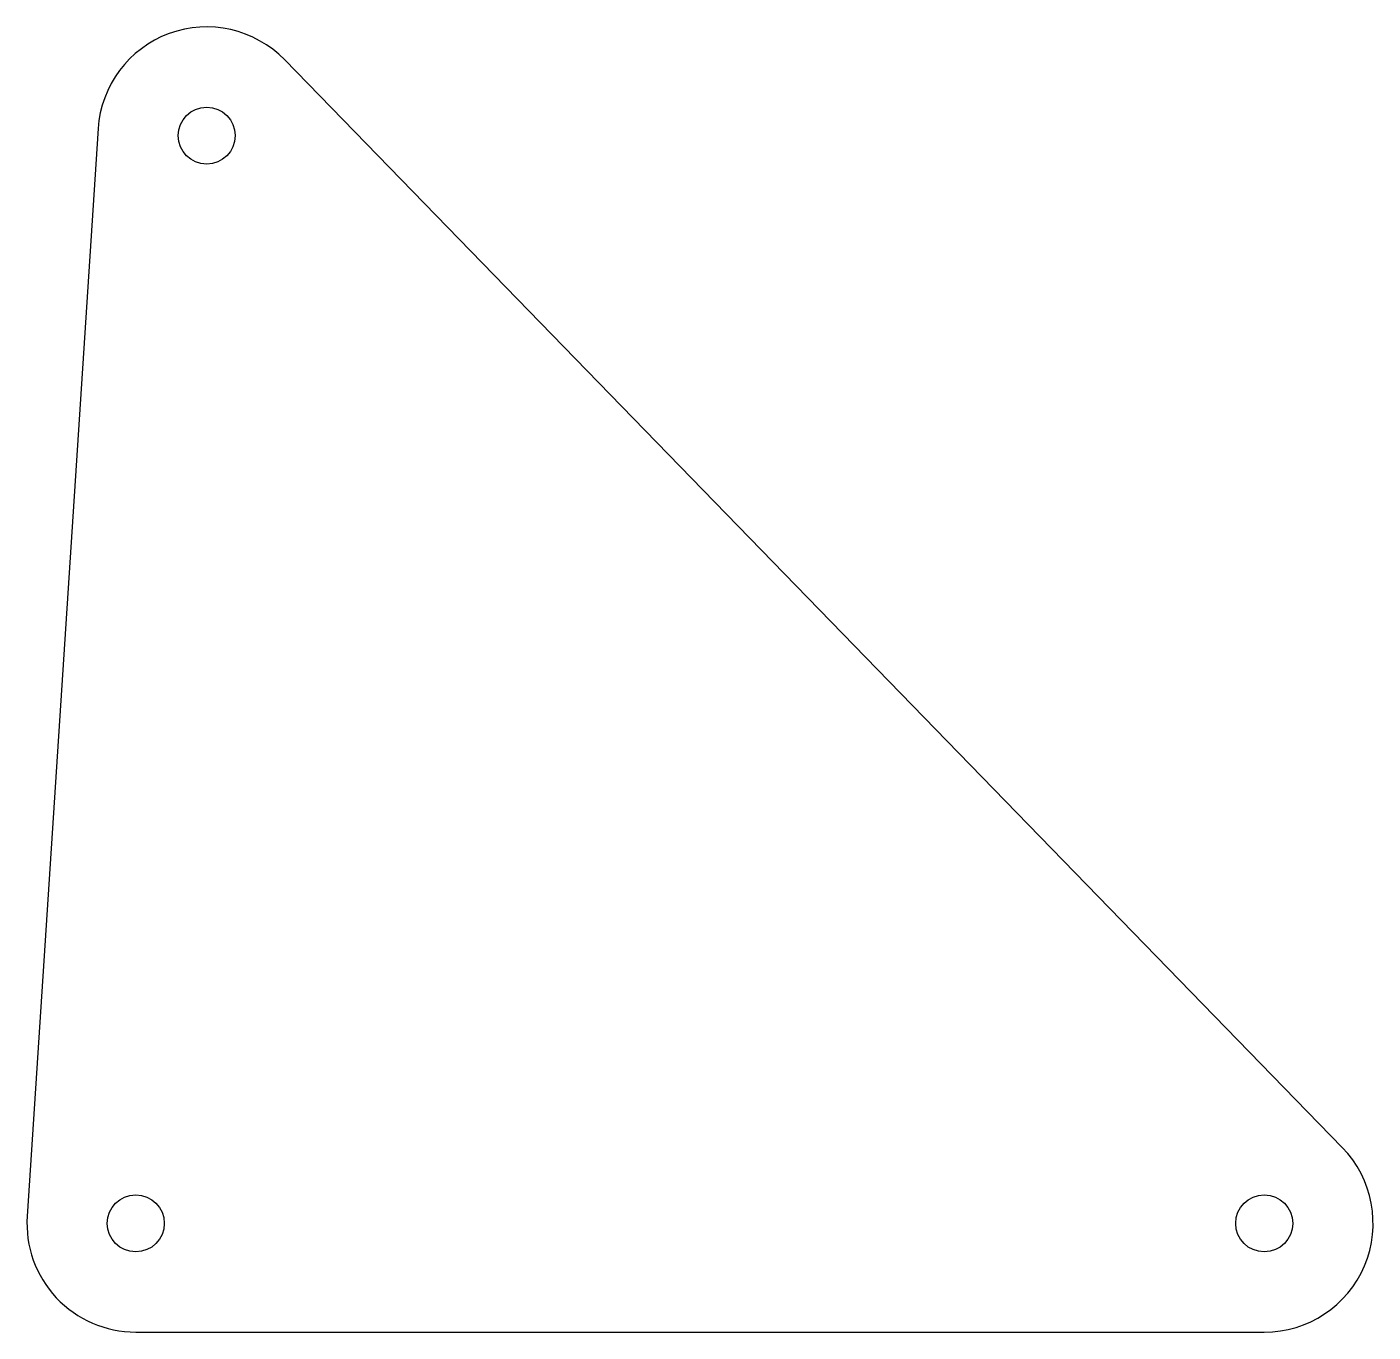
# Model space of a CAD drawing. Header units: millimetres. Extents: x -8 to 91, y -8 to 88.
import ezdxf

# ---------------------------------------------------------------- set-up
doc = ezdxf.new("R2010")
doc.units = ezdxf.units.MM
doc.layers.add('outline', color=7, linetype='Continuous')

msp = doc.modelspace()

# ---------------------------------------------------------------- linework, layer by layer
at = {"layer": 'outline'}
for p, q in [((88.737, 5.576), (10.957, 85.606)), ((-2.763, 80.551), (-7.983, 0.521)), ((0, -8), (83, -8))]:
    msp.add_line(p, q, dxfattribs=at)
for centre in [(5.22, 80.03), (0, 0), (83, 0)]:
    msp.add_circle(centre, 2.1, dxfattribs=at)
for centre, start, end in [((5.22, 80.03), 44.18326, 176.26831), ((83, 0), 270, 44.18326), ((0, 0), 176.26831, 270)]:
    msp.add_arc(centre, 8, start, end, dxfattribs=at)

doc.saveas('drawing.dxf')
